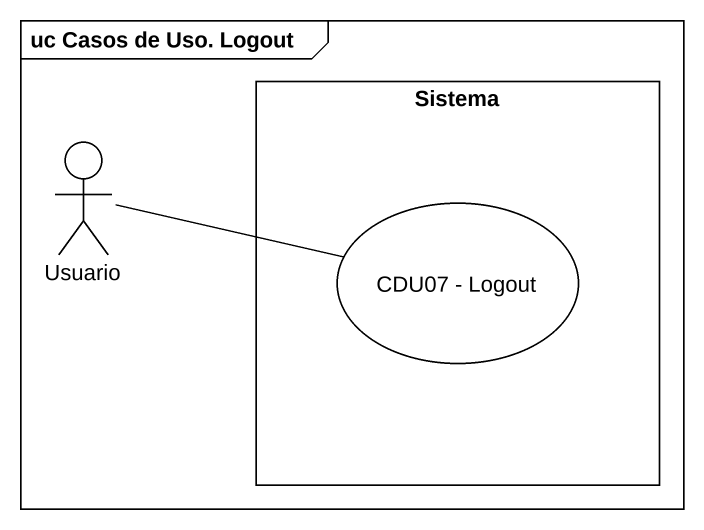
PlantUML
@startuml
mainframe uc Casos de Uso. Logout
rectangle Sistema {
  usecase "CDU07 - Logout" as CDU07_Logout
}
actor Usuario
Usuario -right- CDU07_Logout
@enduml
